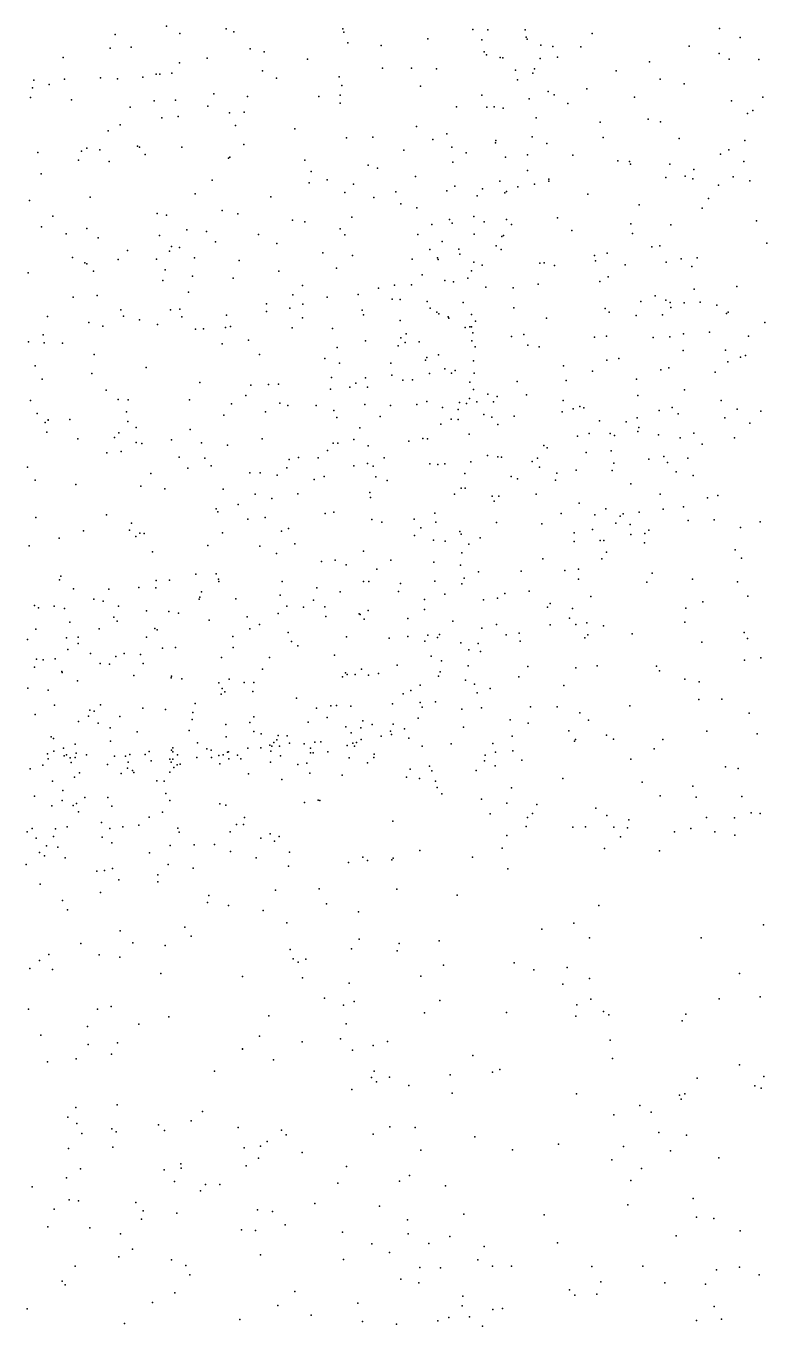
# Model space of a CAD drawing. Header units: metres. Extents: x -25 to 25, y -27.7 to 27.8.
# Drawn here: x -0.499 to 0.914, y -13.2 to -10.719 of the extents above; entities that cross this region are included whole.
import ezdxf

# ---------------------------------------------------------------- set-up
doc = ezdxf.new("R2010")
doc.units = ezdxf.units.M

msp = doc.modelspace()

# ---------------------------------------------------------------- linework, layer by layer
for p in [(-0.3296, -10.7352, 0.0596), (-0.2315, -10.7189, 16.0643), (-0.206, -10.7333, 21.6906), (-0.1174, -10.7244, 16.886), (-0.1029, -10.73, 14.3285), (0.1051, -10.7242, 5.2019), (0.1065, -10.7305, -1.4446), (0.3525, -10.7256, 21.3069), (0.3813, -10.7262, 13.3119), (0.4529, -10.726, 19.9119), (0.4544, -10.7402, 20.9443), (0.5802, -10.733, 13.3692), (0.8234, -10.7234, 19.4886), (0.8629, -10.7411, 19.4058), (-0.3391, -10.761, 16.0732), (-0.2987, -10.7595, 16.893), (-0.0722, -10.7627, 21.6104), (0.1143, -10.7512, 16.276), (0.178, -10.7564, 21.4946), (0.2669, -10.7432, 21.4221), (0.3702, -10.7454, 21.2141), (0.4567, -10.7441, 20.1278), (0.4822, -10.7556, 20.2658), (0.5056, -10.758, 20.3666), (0.5585, -10.7587, 19.7544), (0.7657, -10.7573, 15.1529), (-0.4284, -10.7792, 16.0663), (-0.2069, -10.7893, 4.9439), (-0.1538, -10.78, 21.6428), (-0.0451, -10.7684, 4.9361), (0.0375, -10.7825, 21.525), (0.3742, -10.7679, -0.1164), (0.3789, -10.7739, 21.0764), (0.405, -10.7793, 19.9653), (0.4097, -10.7798, 14.5137), (0.4811, -10.7809, 20.7513), (0.5143, -10.7785, 20.4546), (0.6899, -10.787, 16.835), (0.8229, -10.7715, 16.0785), (0.8418, -10.782, 15.5362), (0.8985, -10.7829, 19.2952), (-0.2511, -10.8111, -0.7609), (-0.2442, -10.8111, 5.3628), (-0.2215, -10.8092, 13.2191), (-0.0486, -10.8046, 16.2885), (0.0977, -10.816, -2.3628), (0.1802, -10.7991, -1.8481), (0.2356, -10.7994, 16.3262), (0.2836, -10.8008, 21.2605), (0.434, -10.8035, 20.0609), (0.4672, -10.8086, 19.8538), (0.4701, -10.8006, 16.8627), (0.6263, -10.8042, 19.6635), (-0.4868, -10.8368, 21.92), (-0.4846, -10.822, 16.184), (-0.4553, -10.8308, 16.8616), (-0.4258, -10.8205, 14.3602), (-0.3576, -10.8181, 16.1977), (-0.325, -10.8195, 21.7317), (-0.2767, -10.8164, -2.8881), (-0.0214, -10.8186, 0.0026), (0.1029, -10.8327, 21.4041), (0.2528, -10.8336, 14.4164), (0.4382, -10.8219, 20.8646), (0.5701, -10.8387, 16.2979), (0.7099, -10.8203, 16.1908), (0.756, -10.8294, 19.4943), (-0.4911, -10.8555, 13.1638), (-0.4129, -10.8596, 21.8173), (-0.2548, -10.8615, 21.6423), (-0.2144, -10.8602, 14.3223), (-0.141, -10.8482, 16.3176), (-0.0767, -10.8533, 21.53), (0.059, -10.8535, 16.3436), (0.0995, -10.8511, 13.3224), (0.3702, -10.8512, 21.0063), (0.46, -10.8579, 20.173), (0.4966, -10.844, 20.6407), (0.5077, -10.85, 20.5388), (0.6612, -10.8546, 19.5948), (0.8462, -10.862, 19.3082), (0.9057, -10.855, 19.2128), (-0.3006, -10.8741, 16.3204), (-0.1526, -10.8722, 21.574), (-0.1115, -10.8844, -2.7934), (-0.0832, -10.8835, 5.4892), (0.0997, -10.866, -1.3037), (0.3216, -10.8731, 16.3733), (0.3797, -10.8741, 19.9589), (0.3934, -10.873, 20.9166), (0.4108, -10.8756, 16.3828), (0.5337, -10.8669, 19.7053), (0.8764, -10.8858, 16.9141), (0.887, -10.8801, -0.0548), (-0.32, -10.9073, 21.6962), (-0.2404, -10.8941, 5.1345), (-0.209, -10.8916, 16.3433), (-0.0996, -10.9087, 5.0342), (0.0132, -10.9153, 14.3379), (0.2455, -10.9104, 16.398), (0.4735, -10.8943, 19.7725), (0.5957, -10.9026, 19.632), (0.6875, -10.8969, 16.2788), (0.7104, -10.9015, 19.4984), (-0.3429, -10.9189, -0.6993), (0.1118, -10.9325, 21.328), (0.1622, -10.931, 16.4094), (0.2768, -10.9357, 21.1455), (0.3033, -10.9248, 13.3961), (0.3968, -10.9376, 20.0624), (0.466, -10.9304, 20.6739), (0.6011, -10.9316, 16.386), (0.7463, -10.9338, 19.4031), (0.8714, -10.9371, 19.211), (-0.4768, -10.9606, 21.8616), (-0.3938, -10.9578, 16.3898), (-0.3832, -10.9523, 13.2452), (-0.3584, -10.9552, -3.1607), (-0.2867, -10.9481, 0.1007), (-0.2829, -10.9499, 16.3817), (-0.2721, -10.9643, 21.636), (-0.2024, -10.9499, -3.008), (-0.0842, -10.9451, 5.3151), (0.2215, -10.9557, -2.0851), (0.3127, -10.9499, 21.0672), (0.3402, -10.9611, 16.4518), (0.3959, -10.9416, 20.8578), (0.4573, -10.9647, -0.0833), (0.494, -10.9429, 16.435), (0.8249, -10.9636, 17.0475), (0.8412, -10.9552, 13.5021), (-0.3993, -10.9747, 21.7643), (-0.3411, -10.9772, 16.9089), (-0.1131, -10.9709, 16.4088), (-0.1104, -10.9689, 21.5097), (0.0325, -10.975, 16.9456), (0.1534, -10.9846, 13.4057), (0.3147, -10.9787, -5.1519), (0.4149, -10.9694, 19.8225), (0.5433, -10.9657, 17.0012), (0.6296, -10.9765, 19.5488), (0.6515, -10.9776, 14.7591), (0.6532, -10.9827, 13.4565), (0.7284, -10.9828, 14.9364), (0.8694, -10.9774, 15.4842), (-0.4706, -11.0013, 16.4591), (-0.1445, -11.0131, -0.9088), (0.0443, -10.9968, -2.6813), (0.0749, -11.0124, -1.2113), (0.1707, -10.9905, -2.3481), (0.2432, -11.0061, -1.7267), (0.457, -10.9945, 20.3148), (0.4978, -11.0112, 19.674), (0.7208, -11.0077, 16.3775), (0.7578, -11.0053, 15.122), (0.7721, -11.0107, -0.087), (0.7741, -10.9926, 19.3228), (0.8493, -11.0066, 16.2726), (0.8813, -11.0143, 19.1326), (-0.1771, -11.0389, -3.1341), (0.0407, -11.0183, -5.1818), (0.1085, -11.0364, -4.9313), (0.1254, -11.0205, -2.5417), (0.2058, -11.0351, 16.4888), (0.3031, -11.0335, 21.0354), (0.3183, -11.0246, -5.379), (0.3711, -11.0299, 19.8676), (0.404, -11.0151, 20.1503), (0.4137, -11.0373, 16.5248), (0.4171, -11.035, 20.7188), (0.4384, -11.0259, -5.0257), (0.4707, -11.0208, 20.4331), (0.4975, -11.0151, 16.4992), (0.8211, -11.0228, 19.2059), (-0.493, -11.0518, 21.8559), (-0.3771, -11.0453, 21.7216), (-0.0326, -11.0448, 16.4548), (0.1637, -11.0461, 21.2231), (0.2156, -11.0582, 21.1502), (0.3608, -11.0432, 17.0115), (0.5724, -11.0399, 19.5717), (0.6702, -11.0599, 19.4339), (0.8022, -11.048, 15.3271), (-0.448, -11.0816, 21.7899), (-0.2494, -11.077, 13.3403), (-0.2316, -11.0796, 16.4898), (-0.1255, -11.0708, 16.9461), (-0.0956, -11.0771, 21.4746), (0.122, -11.0835, 0.0411), (0.246, -11.0658, -4.8427), (0.3083, -11.0883, 19.9695), (0.355, -11.0827, 20.8757), (0.4169, -11.0879, 20.2998), (0.5141, -11.0848, -5.3627), (0.7899, -11.0664, 16.3939), (-0.4696, -11.1019, -3.642), (-0.3833, -11.1052, 16.5457), (-0.1929, -11.1081, -5.1278), (-0.155, -11.1112, -5.6521), (0.0089, -11.0894, 21.3872), (0.0326, -11.0924, 13.4468), (0.0998, -11.106, 16.5351), (0.2747, -11.098, 16.564), (0.3132, -11.0949, 14.4565), (0.3743, -11.0927, 20.1729), (0.4268, -11.0975, -4.8113), (0.5417, -11.1093, 16.5911), (0.6542, -11.0962, 16.5454), (0.7302, -11.0984, 16.4888), (0.8935, -11.0904, 16.3419), (-0.4229, -11.1157, 0.0994), (-0.3619, -11.1234, -5.5322), (-0.2448, -11.1187, -3.3378), (-0.1383, -11.1307, 14.3629), (-0.0562, -11.117, -1.0263), (-0.0209, -11.1341, -4.7576), (0.1085, -11.1176, 14.3967), (0.2478, -11.1167, -5.569), (0.2941, -11.1303, 21.0377), (0.3555, -11.1164, 19.8717), (0.397, -11.1387, 19.7732), (0.4084, -11.1203, 20.6404), (0.4112, -11.1189, -5.4858), (0.6572, -11.1151, -5.1702), (0.7094, -11.1385, 14.859), (0.9138, -11.1331, 15.5208), (-0.4105, -11.1608, -5.2311), (-0.3058, -11.1471, 21.6524), (-0.2259, -11.1486, -5.8376), (-0.2217, -11.1394, -4.9633), (-0.2066, -11.1418, 21.5684), (-0.1781, -11.161, 16.5665), (0.0664, -11.152, -4.6299), (0.1233, -11.1569, -5.7401), (0.2706, -11.1451, -2.1764), (0.2853, -11.1612, -1.8001), (0.326, -11.1446, 13.4899), (0.3278, -11.1546, -4.5775), (0.4071, -11.1451, 20.3749), (0.5847, -11.1569, 16.6566), (0.6091, -11.1527, -4.7638), (0.6944, -11.1404, 19.3781), (0.7499, -11.1635, 19.2746), (0.7806, -11.161, 16.5354), (-0.3874, -11.1711, 13.332), (-0.3831, -11.1729, 16.6056), (-0.371, -11.1868, -3.7688), (-0.3239, -11.1646, -3.6005), (-0.2503, -11.1637, -0.8574), (-0.2342, -11.1841, -4.7603), (-0.093, -11.1666, 21.4838), (-0.0173, -11.1868, 16.5931), (0.093, -11.1809, 21.3126), (0.2369, -11.1638, 21.1278), (0.2869, -11.1643, 20.0388), (0.3505, -11.1862, 20.8464), (0.355, -11.1696, 20.2475), (0.3708, -11.1754, 20.7342), (0.4806, -11.1712, 19.6571), (0.4888, -11.1708, -0.0903), (0.5086, -11.176, 13.4912), (0.5866, -11.1668, 17.1586), (0.6431, -11.1745, 19.442), (0.7216, -11.1693, 17.2675), (0.7706, -11.1776, -4.87), (-0.4956, -11.19, 21.8213), (-0.2384, -11.2044, 16.606), (-0.1819, -11.1966, -5.9774), (-0.1041, -11.2, 16.6034), (0.2359, -11.2128, -2.5568), (0.2563, -11.1937, -2.388), (0.2994, -11.2047, -1.9766), (0.3156, -11.2073, 19.8748), (0.3432, -11.2003, -5.6712), (0.4774, -11.2115, 16.7169), (0.595, -11.2062, -4.5025), (0.6112, -11.1973, -5.4395), (-0.4093, -11.2365, 14.4479), (-0.3634, -11.2334, -6.0285), (-0.1898, -11.2269, -3.5365), (0.0093, -11.2318, -3.2225), (0.0278, -11.2141, -4.3945), (0.0748, -11.2362, 13.5133), (0.134, -11.231, -1.2886), (0.1728, -11.2192, -4.3076), (0.2033, -11.2135, 16.6724), (0.3773, -11.217, 20.438), (0.4295, -11.2183, -4.387), (0.7003, -11.2341, 16.7293), (0.7748, -11.2209, 16.6591), (0.8561, -11.2162, 16.5818), (-0.3187, -11.2605, -3.9356), (-0.2236, -11.2603, 21.5923), (-0.2061, -11.259, -3.7194), (-0.041, -11.2492, 16.6509), (0.0036, -11.2571, -4.2328), (0.0284, -11.2498, -1.1448), (0.1417, -11.2614, 14.4524), (0.199, -11.2402, -2.86), (0.2145, -11.2408, 21.1595), (0.2654, -11.2444, 21.0777), (0.2717, -11.2573, -5.8098), (0.3341, -11.2465, 20.3179), (0.4311, -11.257, 19.7029), (0.605, -11.2581, -0.145), (0.673, -11.2448, 19.3739), (0.7207, -11.2418, -4.3983), (0.729, -11.2465, 14.9711), (0.7304, -11.2562, 17.494), (0.7558, -11.2472, 19.2235), (0.7862, -11.2461, -5.2446), (0.818, -11.2518, 15.3446), (-0.4583, -11.2732, 16.7048), (-0.3797, -11.2849, 0.2123), (-0.3133, -11.2725, -4.4825), (-0.283, -11.2797, 16.6835), (-0.2023, -11.2739, -4.3369), (-0.117, -11.2706, 0.2406), (-0.0407, -11.264, -3.3783), (0.028, -11.2755, 16.6961), (0.1445, -11.2704, 16.7201), (0.214, -11.2811, 19.9778), (0.2839, -11.2653, -4.1702), (0.288, -11.2679, 16.7565), (0.306, -11.2738, 17.1142), (0.3071, -11.2766, 20.9814), (0.3505, -11.2696, 19.7981), (0.3579, -11.2824, 20.6981), (0.493, -11.2764, 16.8088), (0.6127, -11.2649, -4.2828), (0.6642, -11.2716, 16.7989), (0.7144, -11.2699, 19.2971), (0.8368, -11.2674, 16.7257), (0.8396, -11.2651, 19.0785), (0.9095, -11.285, 16.6682), (-0.4667, -11.3084, 21.7602), (-0.3532, -11.2914, 21.674), (-0.2484, -11.2887, -4.1336), (-0.1763, -11.2972, -6.1324), (-0.1608, -11.297, 16.7001), (-0.1191, -11.2945, 6.251), (-0.1097, -11.2925, 13.5009), (0.008, -11.2946, 21.4176), (0.0851, -11.2963, 21.3378), (0.2258, -11.3066, 20.1094), (0.3383, -11.2942, 20.407), (0.3471, -11.2928, 20.5013), (0.3505, -11.2928, 20.8104), (0.3525, -11.3045, 16.8206), (0.4266, -11.3116, -4.0882), (0.4499, -11.3079, -5.7311), (0.6079, -11.3106, -5.5972), (0.7283, -11.3121, 17.6449), (0.7545, -11.3061, -5.4126), (0.8043, -11.303, 16.8006), (0.8785, -11.3109, -4.1824), (-0.4949, -11.3218, -4.347), (-0.4649, -11.3232, 16.7842), (-0.4296, -11.3243, 13.3866), (-0.1256, -11.3257, -0.9717), (-0.075, -11.3184, -3.6027), (0.0939, -11.3326, -3.3281), (0.1479, -11.3196, 21.2792), (0.2102, -11.3293, 0.0589), (0.2153, -11.3141, 16.7968), (0.2235, -11.3227, -3.9679), (0.2502, -11.3213, 20.2087), (0.3511, -11.3199, -0.0458), (0.3571, -11.3314, 20.6258), (0.4577, -11.3278, 16.8699), (0.4792, -11.331, 19.6352), (0.585, -11.313, 19.4946), (0.6968, -11.3131, 14.5917), (-0.3693, -11.3458, 16.7872), (-0.0542, -11.346, 21.4894), (0.0708, -11.3536, -3.4887), (0.2622, -11.3567, -2.9927), (0.2649, -11.3516, 19.8657), (0.2873, -11.3462, 20.3166), (0.354, -11.3581, -3.8689), (0.6085, -11.3563, -3.9961), (0.6312, -11.3537, 16.9149), (0.7542, -11.3383, 16.8642), (0.8348, -11.3376, -0.2031), (0.8389, -11.36, 16.8656), (0.8631, -11.3507, 19.0505), (0.8729, -11.3478, 15.0858), (-0.4819, -11.3673, 16.8207), (-0.3739, -11.3818, -6.2377), (-0.2703, -11.3705, 21.6344), (0.0988, -11.3622, -3.6913), (0.1964, -11.3623, -3.2046), (0.1981, -11.3853, 19.9241), (0.2699, -11.3819, -3.7339), (0.2992, -11.373, 16.8974), (0.3124, -11.3811, 20.4973), (0.3192, -11.3762, 20.9687), (0.3551, -11.3812, 19.7686), (0.5256, -11.3671, 19.5749), (0.5807, -11.3773, 17.3884), (0.7116, -11.3752, 16.9289), (0.7263, -11.3713, 14.3902), (0.8148, -11.3796, -3.9844), (-0.4689, -11.3928, 7.8754), (-0.1679, -11.3992, 21.5786), (-0.0706, -11.4044, 6.363), (-0.0372, -11.4031, 16.8739), (-0.0177, -11.4022, 13.6041), (0.0831, -11.3895, 17.0887), (0.1181, -11.408, -1.2117), (0.1294, -11.4003, -6.1982), (0.1482, -11.3903, 20.0315), (0.152, -11.4078, 21.3018), (0.2193, -11.3949, -3.4483), (0.2375, -11.3942, 21.1782), (0.3473, -11.3987, 20.7406), (0.4373, -11.3976, 16.9579), (0.5311, -11.3951, -3.8095), (0.6649, -11.3926, 19.3289), (-0.4911, -11.4338, 21.7569), (-0.3468, -11.4136, 14.5374), (-0.3235, -11.4319, -0.8283), (-0.3044, -11.4322, 16.914), (-0.1875, -11.4325, 16.9134), (-0.0803, -11.4243, 0.3215), (0.0815, -11.412, 16.9093), (0.2648, -11.4355, -1.4572), (0.3462, -11.4298, 17.0005), (0.3542, -11.4123, 17.1756), (0.3601, -11.436, -1.8425), (0.3811, -11.4214, -2.4569), (0.3919, -11.4359, -2.1036), (0.3989, -11.4257, -3.5576), (0.4553, -11.4225, 19.6522), (0.525, -11.4337, 14.4837), (0.6673, -11.4239, 17.0199), (0.7565, -11.4135, 19.1474), (0.8261, -11.4335, 17.0003), (-0.478, -11.4585, 7.1092), (-0.3077, -11.4549, 7.7833), (-0.1076, -11.4401, 14.5156), (-0.0426, -11.4549, -1.0099), (-0.0156, -11.4386, 21.4827), (-0.0003, -11.4429, 16.9497), (0.0537, -11.4432, 14.5237), (0.0877, -11.4525, 19.9648), (0.1471, -11.4414, 16.9811), (0.196, -11.4432, 13.6733), (0.246, -11.4415, 20.3331), (0.2951, -11.4468, 19.8173), (0.3251, -11.451, 21.0071), (0.3275, -11.4373, -1.6855), (0.341, -11.4394, 20.6485), (0.3736, -11.46, 19.7396), (0.5233, -11.455, -3.4358), (0.5444, -11.4495, -0.2279), (0.5569, -11.4453, 17.0548), (0.5647, -11.4474, 19.505), (0.7079, -11.4526, 19.2204), (0.7327, -11.4467, -3.6556), (0.7441, -11.4588, 17.0651), (0.8572, -11.4501, 19.0336), (0.9021, -11.4539, -3.7202), (-0.4626, -11.4758, 13.4166), (-0.4572, -11.4712, 16.9536), (-0.4569, -11.4704, 8.035), (-0.4159, -11.4697, 7.2686), (-0.3055, -11.4737, 13.4933), (-0.2891, -11.4849, 7.5235), (-0.122, -11.4615, -6.3366), (0.0931, -11.4657, 20.0608), (0.1373, -11.4856, 21.3388), (0.1758, -11.4644, 20.2494), (0.2917, -11.479, 14.5263), (0.3117, -11.469, 17.0739), (0.325, -11.4696, -6.1143), (0.3892, -11.4655, 7.6301), (0.4005, -11.4796, 17.1072), (0.4317, -11.4635, -3.1672), (0.5942, -11.4726, 17.6091), (0.6453, -11.4741, -3.3232), (0.6659, -11.4669, -5.6573), (0.6697, -11.4854, 17.1158), (0.8335, -11.4664, 18.689), (0.8811, -11.4767, 18.8429), (-0.4597, -11.4937, -6.3294), (-0.4005, -11.5069, 6.9014), (-0.3308, -11.5042, 6.731), (-0.3225, -11.4951, 16.9967), (-0.2222, -11.5089, 6.8408), (-0.1862, -11.4891, 6.6628), (-0.0493, -11.5066, 17.0836), (0.1256, -11.5078, 7.5071), (0.2577, -11.506, 20.4107), (0.2662, -11.5068, 7.3862), (0.3457, -11.4979, 20.8849), (0.5525, -11.5018, -5.8439), (0.5748, -11.4965, 7.7524), (0.6147, -11.4966, -3.1471), (0.6227, -11.5006, 13.5784), (0.6673, -11.4925, 14.2412), (0.7066, -11.4989, 17.9074), (0.7483, -11.5051, 19.1025), (0.7741, -11.4961, -3.1345), (0.8518, -11.5046, 17.096), (-0.345, -11.5332, 21.6558), (-0.3179, -11.5312, -6.4039), (-0.2895, -11.5139, 7.0478), (-0.2787, -11.5154, 7.9439), (-0.1644, -11.5146, 17.0631), (-0.115, -11.5185, 21.5542), (0.0753, -11.5287, 21.4064), (0.0866, -11.5147, 17.1248), (0.0951, -11.5149, 20.187), (0.1532, -11.5201, 19.9046), (0.2309, -11.5114, 19.8499), (0.4885, -11.5194, 17.1636), (0.4946, -11.524, 14.3605), (0.5688, -11.5325, -2.8849), (0.6168, -11.5293, 17.7794), (0.7901, -11.5172, -2.8583), (-0.2073, -11.5419, 21.6045), (-0.1584, -11.5435, 13.6585), (-0.1465, -11.5583, 17.0498), (0.0027, -11.546, 21.4752), (0.0206, -11.5425, 7.3502), (0.0578, -11.543, 20.1076), (0.1256, -11.5585, -1.1736), (0.1516, -11.5538, -6.3549), (0.1626, -11.5587, 20.2856), (0.1839, -11.543, 17.1664), (0.2707, -11.5546, 21.1451), (0.2861, -11.5554, 20.5217), (0.2993, -11.5542, 13.8063), (0.3492, -11.5505, 20.7773), (0.381, -11.5388, 17.2809), (0.4005, -11.5411, 7.7964), (0.4072, -11.542, 17.192), (0.4657, -11.55, 7.305), (0.4763, -11.5438, -6.0222), (0.6214, -11.5531, 17.2112), (0.6886, -11.5452, -2.6168), (0.7171, -11.5404, 7.5658), (0.7239, -11.5518, 18.5909), (0.763, -11.5435, -0.3401), (-0.4963, -11.5608, 21.7234), (-0.2611, -11.5729, 17.1138), (-0.1908, -11.5627, 14.6023), (-0.0726, -11.5713, 7.0418), (-0.053, -11.5719, 17.1932), (-0.0205, -11.5762, 14.5888), (-0.002, -11.562, 7.7729), (0.0501, -11.5846, 19.9211), (0.0695, -11.5789, 17.2317), (0.1679, -11.5793, 13.9186), (0.3378, -11.5731, 20.6818), (0.4261, -11.5788, 14.2249), (0.4378, -11.583, -1.9132), (0.4802, -11.5609, 17.4429), (0.513, -11.5722, -2.3242), (0.5501, -11.5665, 19.4566), (0.6183, -11.5672, 19.2855), (0.7404, -11.57, 18.8747), (0.7731, -11.5769, 14.0472), (-0.4819, -11.5858, -0.7402), (-0.4043, -11.5937, 0.449), (-0.2806, -11.597, 21.6308), (-0.2345, -11.602, 6.5484), (-0.1232, -11.6025, 21.5555), (0.1566, -11.6091, 17.3017), (0.1894, -11.586, 7.7606), (0.3306, -11.6009, 14.0984), (0.3382, -11.6011, 20.9469), (0.5104, -11.5855, 17.251), (0.6539, -11.5924, 19.1852), (-0.0949, -11.6319, 19.961), (-0.0625, -11.6123, 13.9104), (-0.0308, -11.6204, 20.021), (0.0189, -11.6114, -6.453), (0.1573, -11.6185, 14.1425), (0.3176, -11.6122, 21.0546), (0.3894, -11.616, 17.3041), (0.3936, -11.6259, -1.7267), (0.4022, -11.6163, 19.6506), (0.4737, -11.6126, 19.5644), (0.5556, -11.6293, 13.8046), (0.7102, -11.6125, -2.3266), (0.8005, -11.6193, 17.2887), (0.8203, -11.615, 13.5029), (-0.4807, -11.6569, 8.1588), (-0.3457, -11.6515, 13.5873), (-0.1367, -11.6405, 17.28), (-0.1333, -11.6463, 7.8031), (-0.0432, -11.6568, -0.9528), (0.0711, -11.6489, 20.2336), (0.0877, -11.6464, 17.3575), (0.2801, -11.6488, 17.363), (0.521, -11.6491, 17.3405), (0.5854, -11.6516, 19.291), (0.6064, -11.6403, 17.3259), (0.634, -11.6545, 18.5083), (0.6392, -11.6496, 18.7752), (0.6699, -11.6469, 18.0137), (0.7158, -11.6412, 13.9169), (0.7544, -11.6362, 19.0385), (-0.3896, -11.6821, 17.1456), (-0.3019, -11.6812, 21.6297), (-0.2983, -11.6676, 17.1964), (-0.0761, -11.6599, 17.3426), (-0.0123, -11.6828, 17.4007), (0.0011, -11.6776, 14.1792), (0.1599, -11.6608, 21.3207), (0.1792, -11.6656, 17.4039), (0.2411, -11.6602, -0.0714), (0.2537, -11.6764, 21.1874), (0.2819, -11.6659, 19.7386), (0.3281, -11.6835, 20.6345), (0.3982, -11.6665, 17.3791), (0.4842, -11.6691, 17.5862), (0.5809, -11.6798, 17.83), (0.6254, -11.6678, -2.1943), (0.653, -11.6703, 18.3511), (0.6887, -11.6811, -5.839), (0.7633, -11.6623, 17.353), (0.8133, -11.6615, 18.9829), (0.863, -11.6756, -5.5901), (0.9005, -11.665, 18.9331), (-0.4364, -11.6963, 15.0875), (-0.2901, -11.6929, -0.7718), (-0.2825, -11.6865, -6.5283), (-0.2741, -11.6873, 7.9023), (-0.1246, -11.6864, 21.55), (0.0134, -11.7072, 21.4546), (0.2417, -11.6911, 20.4626), (0.2775, -11.7003, -6.4166), (0.3001, -11.7017, 21.0896), (0.3304, -11.6884, 7.7628), (0.3452, -11.7079, 17.3218), (0.3668, -11.6958, -0.2078), (0.5458, -11.6864, 19.3655), (0.546, -11.7024, 7.7675), (0.5955, -11.7009, 19.1905), (0.6026, -11.7009, -6.0374), (0.6543, -11.6891, 18.1966), (0.6804, -11.7053, 17.4036), (0.6809, -11.6871, 18.9689), (-0.4937, -11.7112, 21.6684), (-0.2584, -11.7223, 14.871), (-0.1527, -11.71, 20.0173), (-0.0534, -11.7117, 14.4608), (-0.0216, -11.7256, 20.181), (0.1441, -11.7211, 6.8957), (0.3318, -11.7242, 20.965), (0.608, -11.723, 19.1097), (0.8529, -11.7183, 17.4123), (0.0644, -11.7409, 19.8253), (0.0905, -11.738, 17.4793), (0.1111, -11.7469, 21.3424), (0.1697, -11.7556, 7.7261), (0.1966, -11.7381, 17.4941), (0.2785, -11.7419, 20.5489), (0.3291, -11.7475, 20.7451), (0.4862, -11.7355, 19.4162), (0.5285, -11.7577, 19.2658), (0.5543, -11.7554, -6.1852), (0.5989, -11.7359, 17.4337), (0.8649, -11.7342, -0.3965), (-0.4358, -11.7759, 8.8949), (-0.4333, -11.7689, 6.7788), (-0.2512, -11.7771, 19.8916), (-0.2256, -11.7764, 14.1223), (-0.1753, -11.7649, 6.5072), (-0.137, -11.7641, 0.4396), (-0.132, -11.7745, 21.5224), (-0.1315, -11.7787, 17.4093), (-0.0106, -11.7788, 19.8202), (0.1444, -11.7787, 19.7568), (0.1543, -11.7788, 20.3774), (0.2148, -11.7826, 21.2102), (0.2801, -11.7784, 17.5246), (0.3319, -11.7831, -1.5526), (0.3364, -11.7725, 20.8311), (0.3633, -11.7607, 19.5894), (0.4448, -11.7592, 17.4723), (0.554, -11.7743, 19.15), (0.6844, -11.7805, 17.4741), (0.6947, -11.7633, 19.0089), (0.7715, -11.7744, -2.1326), (0.8576, -11.7795, 13.5844), (-0.4089, -11.7932, 21.6174), (-0.3414, -11.7938, 19.9311), (-0.2844, -11.7905, 21.5875), (-0.2519, -11.7912, 19.9967), (-0.1647, -11.7986, 17.0937), (-0.0146, -11.8048, 0.2752), (0.055, -11.791, -6.575), (0.0999, -11.7989, 17.1957), (0.2111, -11.798, 19.6942), (0.2996, -11.803, 20.6473), (0.4137, -11.8016, -6.3833), (0.4603, -11.7977, 19.3583), (0.5779, -11.8074, 17.5029), (0.8773, -11.8072, 13.8064), (-0.4832, -11.8247, 8.1089), (-0.4756, -11.8292, 19.7382), (-0.4457, -11.8262, -6.575), (-0.4261, -11.8305, 13.6164), (-0.3701, -11.8125, 13.852), (-0.352, -11.8167, 15.1856), (-0.3228, -11.8262, 17.0028), (-0.1689, -11.8126, 20.0826), (-0.1679, -11.809, 14.4228), (-0.099, -11.8118, -6.6068), (-0.0022, -11.8263, 21.4163), (0.03, -11.8282, 19.757), (0.0491, -11.8145, 17.554), (0.0707, -11.8276, 21.346), (0.2606, -11.8136, -0.1168), (0.2609, -11.8323, 21.1043), (0.3731, -11.8142, 7.6709), (0.3996, -11.8108, 19.4828), (0.4949, -11.8278, 19.191), (0.5004, -11.8211, 18.7706), (0.5427, -11.8306, -1.9763), (0.7592, -11.8298, 18.8898), (0.7915, -11.8177, 17.5127), (-0.4157, -11.8564, 19.9564), (-0.3317, -11.847, 19.754), (-0.3257, -11.8545, 20.0031), (-0.2694, -11.8348, -6.6076), (-0.2271, -11.8359, 19.7974), (-0.2085, -11.8391, 21.5385), (-0.1501, -11.8527, 17.4675), (-0.0775, -11.8461, 21.4617), (-0.0186, -11.84, 20.2277), (0.0723, -11.8458, 20.3198), (0.1359, -11.8408, 21.2795), (0.1382, -11.842, 19.7014), (0.1457, -11.8506, 0.0141), (0.1532, -11.8346, 17.5993), (0.2287, -11.8496, 19.6295), (0.3146, -11.8549, 20.8723), (0.5373, -11.8491, 19.0493), (0.5705, -11.8581, 18.9854), (0.7574, -11.8565, -5.9086), (-0.4808, -11.8697, 8.6955), (-0.3596, -11.8695, 21.5767), (-0.2537, -11.8685, 0.4828), (-0.2495, -11.8712, 14.9849), (-0.0728, -11.8695, -0.8886), (-0.0543, -11.8611, 17.5706), (0.0006, -11.8765, 6.6045), (0.2669, -11.8811, 20.594), (0.2895, -11.8801, 20.6937), (0.37, -11.8682, -0.2272), (0.3981, -11.8608, 19.386), (0.4164, -11.8808, 19.2994), (0.4413, -11.8773, 7.376), (0.5004, -11.8614, 7.5405), (0.5491, -11.8611, 18.3051), (0.5724, -11.8807, 17.5727), (0.6023, -11.8636, 18.9397), (0.6566, -11.8791, 19.113), (0.8702, -11.8764, 17.5715), (-0.4964, -11.8894, 0.5046), (-0.4221, -11.8862, 17.236), (-0.4, -11.8851, 19.6776), (-0.4, -11.8972, 7.924), (-0.2693, -11.8851, -0.7493), (-0.2389, -11.9065, 17.4377), (-0.2141, -11.9046, 20.1105), (-0.105, -11.884, 20.1869), (-0.104, -11.9049, 19.7122), (0.0072, -11.8935, 19.7065), (0.0192, -11.9019, 17.6568), (0.1121, -11.8847, 17.6548), (0.1935, -11.8872, 7.6458), (0.2286, -11.8838, 17.3036), (0.2611, -11.8928, 17.6557), (0.2854, -11.8856, 21.0208), (0.3301, -11.8957, 19.4524), (0.3631, -11.8974, 7.2447), (0.4432, -11.8926, 19.1708), (0.5663, -11.8863, -6.2913), (0.7894, -11.8949, 18.8456), (0.8766, -11.8875, -0.4113), (-0.4795, -11.9271, 6.8159), (-0.4665, -11.9286, 15.4563), (-0.4437, -11.9265, 19.6072), (-0.4198, -11.9087, 14.0521), (-0.3763, -11.9161, 14.229), (-0.3278, -11.9221, 20.0535), (-0.3122, -11.9165, 14.4044), (-0.2808, -11.9183, 19.6811), (-0.1268, -11.9237, 21.4525), (-0.035, -11.9241, 21.4069), (0.0892, -11.9193, 21.2936), (0.2732, -11.9213, 7.0982), (0.2933, -11.9304, 20.8171), (0.3453, -11.9095, 17.6507), (0.3676, -11.9123, 17.4631), (0.8706, -11.929, 18.7911), (0.9022, -11.9244, 17.639), (-0.4833, -11.9427, 13.8466), (-0.4312, -11.9507, 20.0266), (-0.4305, -11.9526, 8.8454), (-0.3581, -11.9352, 6.6966), (-0.34, -11.9369, 17.3564), (-0.2761, -11.9352, 14.7006), (-0.0484, -11.9465, 20.2598), (0.1099, -11.9534, 19.5938), (0.1131, -11.9563, 20.4376), (0.1282, -11.9564, -6.6324), (0.1406, -11.9464, 6.8582), (0.1727, -11.9543, -1.1878), (0.2083, -11.9384, 21.1111), (0.2907, -11.9515, 17.7177), (0.344, -11.9396, 19.3165), (0.4574, -11.9414, 18.9801), (0.5491, -11.9435, 18.869), (0.5898, -11.94, 17.6312), (0.703, -11.9404, 17.6327), (0.7088, -11.9496, 18.8174), (-0.4013, -11.9687, 21.524), (-0.2938, -11.9585, 15.1212), (-0.2228, -11.9631, 21.4768), (-0.2217, -11.9597, 17.5176), (-0.202, -11.965, 20.1785), (-0.1317, -11.9721, 17.6303), (-0.1117, -11.9654, 6.4464), (-0.0832, -11.9716, 17.7085), (-0.0647, -11.9717, 0.3377), (0.1043, -11.9607, 17.7562), (0.1535, -11.9579, 21.179), (0.2523, -11.9767, 20.8759), (0.287, -11.9597, 19.3755), (0.3388, -11.967, -1.5575), (0.3558, -11.975, 19.1216), (0.4408, -11.9606, 18.4499), (0.5265, -11.9776, 17.6834), (0.7571, -11.9651, -6.0319), (0.7846, -11.9704, 19.2523), (-0.4958, -11.9823, 21.5324), (-0.4572, -11.9864, 19.4901), (-0.1272, -11.9939, -6.6826), (-0.1253, -11.9831, 17.1583), (-0.1202, -11.9893, 20.2464), (-0.0667, -11.9888, 19.6064), (0.0167, -12.0015, 19.5693), (0.2196, -11.9936, 21.0166), (0.2348, -11.987, 20.7264), (0.3613, -11.9914, 18.9809), (0.3857, -11.9833, 7.5469), (0.7837, -12.0044, 18.749), (0.8279, -12.0032, 17.7063), (-0.4452, -12.0147, 17.3239), (-0.3777, -12.0248, 14.5971), (-0.3697, -12.0261, 9.085), (-0.3576, -12.0146, 17.4196), (-0.2764, -12.0208, 19.5469), (-0.2335, -12.0235, 17.5803), (-0.1814, -12.0287, 0.447), (-0.1766, -12.0115, 21.4115), (0.0547, -12.0209, 20.433), (0.082, -12.0161, 21.2049), (0.0928, -12.0158, 17.8292), (0.1202, -12.017, 20.5133), (0.1996, -12.0127, 19.4077), (0.2521, -12.0096, 19.3123), (0.256, -12.0189, -1.3486), (0.2816, -12.0089, 19.2216), (0.3317, -12.0226, 18.877), (0.3692, -12.0198, 17.7621), (0.4628, -12.0181, 17.7388), (0.5138, -12.018, 18.8064), (0.5567, -12.0299, 18.0662), (0.652, -12.0164, 17.7107), (0.8799, -12.0303, 18.6921), (-0.4818, -12.0329, 9.3368), (-0.3991, -12.046, 19.4089), (-0.38, -12.0361, 20.1373), (-0.362, -12.0493, 21.4476), (-0.3204, -12.0364, 14.9529), (-0.1825, -12.0423, 17.721), (-0.1186, -12.0518, 21.3448), (-0.0724, -12.0482, 20.3281), (-0.0646, -12.0373, 17.8326), (0.0385, -12.0476, 17.8901), (0.075, -12.0382, 19.4495), (0.1106, -12.0566, 21.1153), (0.1433, -12.045, 0.0422), (0.1605, -12.052, 10.1105), (0.2011, -12.0509, 17.9076), (0.2487, -12.0395, 19.0959), (0.4241, -12.0432, 18.7914), (0.4583, -12.0493, 17.7114), (0.5737, -12.0438, -0.3475), (-0.4516, -12.0751, 19.2839), (-0.4471, -12.0787, 17.3789), (-0.3392, -12.0583, 17.4936), (-0.2874, -12.0656, 19.4314), (-0.1882, -12.0631, 19.4695), (-0.1175, -12.0756, 17.8986), (-0.0646, -12.0653, 19.476), (-0.0508, -12.0696, 17.9646), (-0.0208, -12.0811, 21.2593), (-0.0183, -12.0731, 20.3931), (-0.0015, -12.0733, 7.6122), (0.121, -12.0679, 17.9514), (0.1389, -12.0585, 19.3527), (0.1397, -12.0806, 20.6014), (0.1778, -12.0743, 20.9169), (0.1958, -12.0646, 18.9135), (0.1976, -12.0707, 18.7172), (0.2227, -12.0604, 18.8156), (0.2306, -12.0777, 17.3713), (0.3347, -12.0568, 18.7397), (0.4279, -12.0744, 18.7078), (0.5357, -12.0638, 17.889), (0.5484, -12.0802, 17.7871), (0.608, -12.072, 18.7021), (0.6211, -12.0801, -6.3232), (0.7154, -12.0803, 18.681), (0.7992, -12.0647, 18.6884), (0.8953, -12.0694, 17.7983), (-0.4466, -12.103, 19.0336), (-0.4278, -12.0967, 21.4204), (-0.4055, -12.0894, 17.0181), (-0.4038, -12.1063, 18.9511), (-0.3385, -12.0838, 19.3423), (-0.2643, -12.1033, 18.6528), (-0.2219, -12.1009, 19.347), (-0.2197, -12.104, 18.581), (-0.2191, -12.0961, 6.5027), (-0.1726, -12.0871, 17.8125), (-0.1548, -12.0983, 18.6413), (-0.1465, -12.1008, 18.5335), (-0.1151, -12.1049, 18.11), (-0.113, -12.1038, 18.2936), (-0.0765, -12.0968, 18.7128), (-0.0515, -12.0966, -0.9288), (-0.0341, -12.0914, 19.3827), (-0.0326, -12.1026, 18.8123), (-0.0306, -12.0935, 18.3524), (-0.0268, -12.0859, 18.0466), (-0.0157, -12.0933, 18.1444), (0.0033, -12.0876, 18.4943), (0.0312, -12.0886, 21.1845), (0.0431, -12.1061, 19.0707), (0.0433, -12.0973, 18.4018), (0.0485, -12.1058, 18.2471), (0.0517, -12.0854, 18.6163), (0.0627, -12.085, 20.5114), (0.0761, -12.1042, 18.1557), (0.1129, -12.0922, 19.1348), (0.1238, -12.0875, 18.5646), (0.1271, -12.0935, 18.0314), (0.1311, -12.0861, 19.0108), (0.2561, -12.0934, 17.9592), (0.3115, -12.0887, 18.6301), (0.3907, -12.088, -6.5467), (0.3962, -12.1045, 17.5815), (0.4288, -12.102, 17.8562), (0.547, -12.0835, -1.8351), (0.6988, -12.0981, 17.7995), (-0.4676, -12.1293, 9.8857), (-0.4586, -12.1081, 18.7316), (-0.4571, -12.1173, 7.8867), (-0.4269, -12.1116, 0.5264), (-0.4219, -12.1095, 18.6256), (-0.415, -12.1153, -6.6989), (-0.4132, -12.1241, 18.5303), (-0.4059, -12.1149, 17.481), (-0.3841, -12.11, 15.1361), (-0.3438, -12.128, 17.5851), (-0.3305, -12.1124, 18.8327), (-0.3094, -12.1122, 18.9549), (-0.3043, -12.1238, 17.6657), (-0.3013, -12.1089, 18.7509), (-0.2722, -12.1092, 18.5066), (-0.261, -12.1211, 19.1552), (-0.2254, -12.1182, 18.9513), (-0.2228, -12.124, 17.8742), (-0.2197, -12.1177, 18.3281), (-0.2109, -12.129, 9.8365), (-0.2106, -12.11, 18.8149), (-0.2056, -12.1273, 19.0728), (-0.1733, -12.1148, 17.9614), (-0.1457, -12.1146, 10.0294), (-0.1318, -12.1112, 18.2087), (-0.1295, -12.1267, 19.1097), (-0.1233, -12.1096, 19.3202), (-0.1127, -12.1176, 18.9794), (-0.0958, -12.1103, 18.8705), (-0.0897, -12.1174, 19.2218), (-0.0328, -12.1235, 19.1061), (-0.0142, -12.1114, 18.9814), (0.019, -12.1279, 10.261), (0.0362, -12.1257, 17.2673), (0.1167, -12.1152, 6.8248), (0.1518, -12.1252, 20.8092), (0.1641, -12.115, 18.2982), (0.1647, -12.1083, 9.9176), (0.375, -12.1211, 18.5682), (0.3765, -12.1104, -1.6113), (0.3952, -12.1309, 18.6192), (0.4463, -12.1198, -0.2508), (0.6542, -12.1178, 18.6354), (-0.4917, -12.1364, 14.6227), (-0.407, -12.1523, 20.2394), (-0.3977, -12.1441, 18.4483), (-0.3178, -12.1454, 18.3307), (-0.3058, -12.135, 20.2606), (-0.2964, -12.1398, 9.6488), (-0.2938, -12.1435, 17.7572), (-0.2254, -12.1426, 18.1702), (-0.2173, -12.1341, 21.3344), (-0.0749, -12.1462, 20.4257), (0.0422, -12.1446, 21.0973), (0.1035, -12.1483, 20.718), (0.226, -12.1521, 10.3334), (0.233, -12.1371, -0.053), (0.2509, -12.155, 18.2231), (0.2699, -12.1316, 18.0351), (0.2744, -12.1405, 18.4275), (0.3593, -12.1397, 10.119), (0.5243, -12.1551, 17.9139), (0.8349, -12.1325, 17.8799), (0.8586, -12.1361, 18.5528), (-0.4486, -12.1603, 10.2047), (-0.4293, -12.178, 14.9637), (-0.2501, -12.1596, 18.0715), (-0.2359, -12.1603, 17.1427), (-0.0115, -12.1571, 9.6077), (0.2818, -12.1598, 18.3123), (0.2847, -12.1721, 7.2571), (0.4265, -12.1727, 18.4996), (0.6757, -12.162, 17.9003), (0.7722, -12.1697, 17.9247), (-0.483, -12.1886, 18.3954), (-0.4305, -12.1967, -0.7343), (-0.4032, -12.2023, 21.303), (-0.387, -12.1914, 18.2737), (-0.3435, -12.1912, 17.8088), (-0.2329, -12.1834, -0.8102), (-0.2249, -12.1966, 21.2687), (-0.1298, -12.2031, 21.1869), (0.0315, -12.2008, 20.6765), (0.0581, -12.196, 20.8766), (0.0609, -12.1969, 0.234), (0.2936, -12.184, -6.6264), (0.3695, -12.1941, 18.3671), (0.4174, -12.2017, 18.0547), (0.475, -12.2044, 18.2395), (0.7101, -12.188, -0.3667), (0.7789, -12.1907, 18.5034), (0.8658, -12.1891, 17.9971), (-0.4502, -12.2069, 17.5723), (-0.4092, -12.2064, 17.6561), (-0.3991, -12.2183, 18.1818), (-0.3357, -12.2076, 18.0101), (-0.2646, -12.2289, 20.3839), (-0.2393, -12.2192, 7.6772), (-0.1186, -12.2058, 20.4734), (-0.0826, -12.2294, 17.2323), (0.3856, -12.2225, 18.2158), (0.457, -12.2294, 18.162), (0.4668, -12.2217, 18.371), (0.5871, -12.2115, 17.9809), (0.6082, -12.2255, 18.4725), (0.7986, -12.2295, 18.0321), (0.8518, -12.2298, 18.1264), (0.8836, -12.2202, 18.3118), (0.9007, -12.2218, 18.2059), (-0.4879, -12.25, 18.1992), (-0.4431, -12.251, 18.103), (-0.4211, -12.2471, 17.8185), (-0.3557, -12.2388, 20.366), (-0.3397, -12.2503, 10.327), (-0.3147, -12.2473, 0.5274), (-0.284, -12.2439, 21.2263), (-0.2096, -12.2498, 20.4714), (-0.0982, -12.243, 20.5485), (-0.0845, -12.2424, 21.0872), (0.2005, -12.2365, 7.5374), (0.4545, -12.2465, -6.5182), (0.5434, -12.2479, 17.8774), (0.5677, -12.247, -0.284), (0.6214, -12.2478, 18.0621), (0.6479, -12.2491, 18.3648), (0.6501, -12.234, -6.3258), (0.7686, -12.2501, -6.1989), (-0.4971, -12.2564, 17.0148), (-0.4801, -12.2687, 8.8397), (-0.4472, -12.2653, 17.9793), (-0.354, -12.2667, 17.1189), (-0.3357, -12.2775, 21.1629), (-0.2074, -12.2574, 21.1505), (-0.1102, -12.2569, 6.2097), (-0.0517, -12.2687, 20.9529), (-0.0336, -12.2606, 20.7068), (-0.0255, -12.2748, 0.3796), (-0.0163, -12.2655, 20.824), (0.4179, -12.2637, 17.6413), (0.6342, -12.2662, 18.1952), (0.7373, -12.2568, 18.2841), (0.8141, -12.2565, 18.217), (0.8524, -12.2632, -1.9038), (-0.4735, -12.2962, 15.3069), (-0.4644, -12.3026, 15.1019), (-0.4604, -12.2837, 20.3834), (-0.4388, -12.2859, 21.1687), (-0.2639, -12.2966, 21.096), (-0.2243, -12.2829, 9.1612), (-0.1789, -12.2813, 20.5684), (-0.1399, -12.2807, 10.3916), (-0.1093, -12.2945, 20.731), (0.003, -12.2952, 6.538), (0.2517, -12.2921, 17.4624), (0.4086, -12.2877, 18.5695), (0.6038, -12.2885, -1.7385), (0.7088, -12.2929, 19.1847), (-0.4994, -12.3191, 6.7064), (-0.4248, -12.3064, 20.4668), (-0.3347, -12.3269, 20.5786), (-0.2281, -12.3189, 21.0014), (-0.1807, -12.3263, 20.8054), (-0.0606, -12.3063, 7.5804), (0.0014, -12.3221, -6.7459), (0.1154, -12.3154, 9.6506), (0.1427, -12.3052, 6.9309), (0.1522, -12.3116, 0.1758), (0.1982, -12.3101, 10.3949), (0.2006, -12.3067, 9.8042), (0.3524, -12.3053, 10.2043), (0.4197, -12.327, -0.1293), (-0.3642, -12.3315, 6.4988), (-0.3498, -12.3302, 21.0269), (-0.3225, -12.348, 20.6943), (-0.2478, -12.3389, 20.7448), (-0.2477, -12.3523, 6.2606), (-0.4721, -12.3564, 20.5837), (-0.3576, -12.3722, 20.7955), (-0.151, -12.3781, -0.9756), (-0.0236, -12.368, 6.365), (0.0596, -12.3657, 6.7135), (0.208, -12.3664, 7.1522), (0.3229, -12.3773, -1.4335), (-0.4299, -12.3875, 0.6197), (-0.1533, -12.3917, 10.5055), (-0.113, -12.3972, 17.2739), (0.0739, -12.3942, 17.3637), (0.5932, -12.397, -6.4057), (-0.4202, -12.4057, 17.1417), (-0.0471, -12.4065, 9.4263), (0.1346, -12.4092, 0.2988), (-0.3196, -12.4454, -0.9001), (-0.1968, -12.4385, 5.9958), (-0.0019, -12.4305, -1.1434), (0.4847, -12.4424, 18.7745), (0.5455, -12.4308, -0.1585), (0.9074, -12.4342, 13.1095), (-0.3949, -12.4697, 6.4239), (-0.2958, -12.4687, 6.1162), (-0.2341, -12.4739, 0.5985), (-0.1846, -12.4556, -6.784), (0.1358, -12.4616, -1.2444), (0.2123, -12.4695, 7.4446), (0.2887, -12.4647, -6.6346), (0.5756, -12.4591, 18.0692), (0.7884, -12.4587, 19.1606), (-0.4737, -12.5019, 10.6757), (-0.4557, -12.491, 7.4845), (-0.3602, -12.4913, 6.2698), (-0.3204, -12.4956, 9.1097), (0.0046, -12.4812, 5.97), (0.01, -12.499, 9.5441), (0.0341, -12.4997, 6.4322), (0.1212, -12.4801, -6.7254), (0.2086, -12.484, 9.8591), (-0.4921, -12.5177, -0.8799), (-0.4491, -12.5196, 8.9907), (-0.2422, -12.5269, 10.6208), (0.0196, -12.5054, 6.1343), (0.2969, -12.5114, 0.1743), (0.4315, -12.5067, 17.6636), (0.4693, -12.52, -6.5022), (0.533, -12.5154, -1.4129), (0.8611, -12.5268, -1.7409), (-0.0867, -12.5328, 0.5804), (0.0278, -12.5353, 5.7758), (0.1172, -12.5455, 9.7067), (0.2538, -12.5323, 17.5287), (0.5243, -12.5475, -0.0493), (0.5752, -12.5365, 18.8657), (0.0697, -12.5744, 10.566), (0.5776, -12.5761, 18.1965), (0.8226, -12.5755, 13.2792), (0.9008, -12.5718, 12.8702), (-0.4948, -12.5953, 10.8472), (-0.363, -12.5952, -0.9679), (-0.3372, -12.5897, 17.2926), (0.1059, -12.5874, 6.6971), (0.1265, -12.5803, 0.4983), (0.2604, -12.6019, 10.0114), (0.2901, -12.5786, 10.3999), (0.4172, -12.6012, 0.1259), (0.551, -12.5868, 18.3781), (0.6017, -12.5993, 17.8286), (-0.2845, -12.6237, 0.7415), (-0.2268, -12.6097, 9.272), (-0.0362, -12.6079, 17.3827), (0.1111, -12.6228, 7.503), (0.5494, -12.6082, 18.5324), (0.612, -12.6058, -6.3838), (0.752, -12.6173, 13.0853), (0.7591, -12.6045, -1.5054), (-0.4711, -12.6447, 13.1303), (-0.3822, -12.6284, -6.7979), (-0.0543, -12.6464, 9.4966), (0.1001, -12.6519, 6.4098), (-0.3806, -12.6627, 6.0762), (-0.3247, -12.6595, 5.8851), (-0.0865, -12.6708, -1.0942), (-0.0865, -12.6711, -6.7943), (0.027, -12.6574, 0.6376), (0.1232, -12.6733, 6.2561), (0.1628, -12.6642, 5.8224), (0.19, -12.6565, 7.0527), (0.6145, -12.6542, 18.7242), (-0.4585, -12.6953, 7.1089), (-0.4038, -12.6898, 0.9113), (-0.3365, -12.6811, 10.7905), (-0.0274, -12.6916, 5.5535), (0.3526, -12.6838, 10.3006), (0.6191, -12.6894, -1.3189), (0.8613, -12.7011, 13.4223), (-0.1401, -12.7133, 7.4143), (0.1596, -12.7255, 6.8834), (0.1645, -12.7137, 17.5466), (0.1936, -12.7246, 7.2889), (0.3094, -12.7207, 0.4387), (0.3901, -12.7156, -6.5639), (0.4043, -12.7103, -1.2085), (0.9081, -12.7235, -0.2904), (0.1221, -12.7485, 5.5794), (0.1691, -12.7336, -1.1428), (0.2307, -12.7409, 0.5809), (0.7808, -12.7266, 18.9118), (0.8907, -12.7416, 12.7692), (0.9027, -12.7457, -6.199), (0.3133, -12.7552, 10.1331), (0.5503, -12.7566, 17.7537), (0.7472, -12.7591, 12.8487), (0.7501, -12.7667, -6.2999), (0.7572, -12.7567, 13.3156), (-0.4045, -12.7828, 6.5005), (-0.3257, -12.7777, -6.8167), (-0.1626, -12.7906, 0.9074), (0.6218, -12.7969, 0.1116), (0.6712, -12.7788, 17.8861), (0.6928, -12.7917, 18.1677), (-0.4194, -12.8014, 1.311), (-0.4026, -12.8131, 1.815), (-0.3355, -12.8235, 5.6976), (-0.2465, -12.8159, 7.1975), (-0.1841, -12.808, -0.9507), (-0.0947, -12.8207, 9.4721), (0.1945, -12.8195, 10.494), (0.2425, -12.8208, 5.8248), (-0.393, -12.8325, 17.548), (-0.3273, -12.8292, 1.1841), (-0.2352, -12.8265, 1.045), (-0.0394, -12.8476, 17.5667), (-0.0119, -12.826, -1.0437), (-0.003, -12.8348, 9.6081), (0.1627, -12.8336, 6.506), (0.3569, -12.839, 17.6581), (0.7075, -12.8306, 18.5293), (0.7601, -12.8358, 18.6763), (-0.4186, -12.8612, -0.6963), (-0.3335, -12.8584, 1.9474), (-0.0835, -12.8598, -6.8141), (-0.0521, -12.8564, 10.6286), (0.0274, -12.8685, 5.5264), (0.2538, -12.8643, 6.0191), (0.4285, -12.8637, 0.3915), (0.5164, -12.853, -1.162), (0.6402, -12.8571, -6.3751), (0.7295, -12.8655, 0.0205), (-0.3958, -12.8996, 10.8861), (-0.2041, -12.8903, 17.6037), (-0.2036, -12.8987, -0.7819), (-0.0794, -12.8943, 7.1819), (-0.0559, -12.8796, 0.9934), (0.1116, -12.8956, 9.7463), (0.6181, -12.8825, 13.1979), (0.6745, -12.8989, -1.2472), (0.8221, -12.8785, 13.4316), (-0.4223, -12.917, 5.9862), (-0.2357, -12.9014, 6.8476), (-0.216, -12.9238, 1.5202), (0.2127, -12.9231, 17.6928), (0.2318, -12.9122, 0.7769), (0.6541, -12.9222, 12.818), (-0.4879, -12.9339, 17.667), (-0.1664, -12.942, 1.343), (-0.1573, -12.9299, 1.8098), (-0.1299, -12.9297, 1.1832), (0.0952, -12.9269, 7.0912), (0.3004, -12.9322, 10.05), (-0.4169, -12.959, 5.6772), (-0.3995, -12.9609, 9.2537), (-0.2901, -12.9638, -0.6005), (0.0515, -12.9662, 1.1005), (0.1749, -12.9708, 6.8012), (0.6487, -12.9684, 17.8029), (0.7732, -12.9564, 18.1508), (-0.4459, -12.9765, -0.5229), (-0.2792, -12.9957, 6.4361), (-0.2757, -12.9801, 2.1613), (-0.212, -12.9844, 6.6064), (-0.0579, -12.9781, 1.6137), (-0.0292, -12.9811, 6.9327), (0.228, -12.9974, 10.425), (0.3355, -12.9865, 5.9408), (0.489, -12.9876, 13.0012), (0.7795, -12.9923, 17.9996), (0.8122, -12.9945, 18.519), (-0.4577, -13.0105, 5.8313), (-0.378, -13.0126, 6.1604), (-0.3194, -13.024, 5.4848), (-0.0887, -13.0164, 9.4721), (-0.0618, -13.0173, 2.0493), (-0.0052, -13.0068, 17.7217), (0.1044, -13.0206, 1.9478), (0.2293, -13.024, 6.5596), (0.8626, -13.018, -1.3875), (0.16, -13.0431, 1.3968), (0.2688, -13.042, -1.0183), (0.3088, -13.029, -6.66), (0.3745, -13.0482, 10.2069), (0.5142, -13.0409, 13.1834), (0.7405, -13.0274, 13.4035), (-0.3225, -13.0678, 2.3626), (-0.2964, -13.0533, 10.7952), (-0.222, -13.0737, -6.8377), (-0.0523, -13.064, 6.7056), (0.1063, -13.073, 5.5973), (0.1936, -13.0596, 1.145), (0.3622, -13.0733, 6.1878), (-0.4057, -13.0858, 2.5056), (-0.1944, -13.0845, 2.2718), (0.2518, -13.0878, 1.9522), (0.2914, -13.0885, 1.7812), (0.3903, -13.0855, 17.8006), (0.4265, -13.0858, -6.5633), (0.5797, -13.086, 0.1992), (0.6768, -13.0856, 12.7006), (0.8173, -13.0926, 18.3816), (0.8611, -13.0874, -6.2368), (-0.4304, -13.1139, 17.851), (-0.4246, -13.1209, 5.9784), (-0.1869, -13.102, -0.5469), (0.2154, -13.1103, 17.8146), (0.2497, -13.1176, 5.7453), (0.5967, -13.1157, 13.3168), (0.719, -13.1175, -1.249), (0.7966, -13.1198, -0.1216), (0.899, -13.1021, -0.2486), (-0.2156, -13.1362, 9.3554), (0.013, -13.1341, 2.18), (0.3334, -13.1427, 1.5969), (0.5369, -13.1305, 12.7829), (0.5472, -13.1407, -6.4594), (0.5892, -13.1392, -1.1547), (-0.4969, -13.1667, 2.81), (-0.2579, -13.1549, 2.4818), (-0.0189, -13.1607, 6.5887), (0.1336, -13.1561, 6.6553), (0.3325, -13.1611, 9.956), (0.3911, -13.168, 12.926), (0.4092, -13.1663, 13.1225), (0.813, -13.1628, 18.2263), (-0.3114, -13.1948, 5.4781), (-0.0917, -13.1871, 5.5483), (0.0442, -13.1793, 9.5734), (0.1424, -13.1908, -6.7758), (0.207, -13.196, 9.747), (0.2858, -13.1901, 10.3839), (0.307, -13.1834, 0.9466), (0.3464, -13.1825, 0.7397), (0.7791, -13.1895, 17.9305), (0.8269, -13.1866, 13.5688), (0.3712, -13.1997, 6.3458)]:
    msp.add_point(p)

doc.saveas('drawing.dxf')
